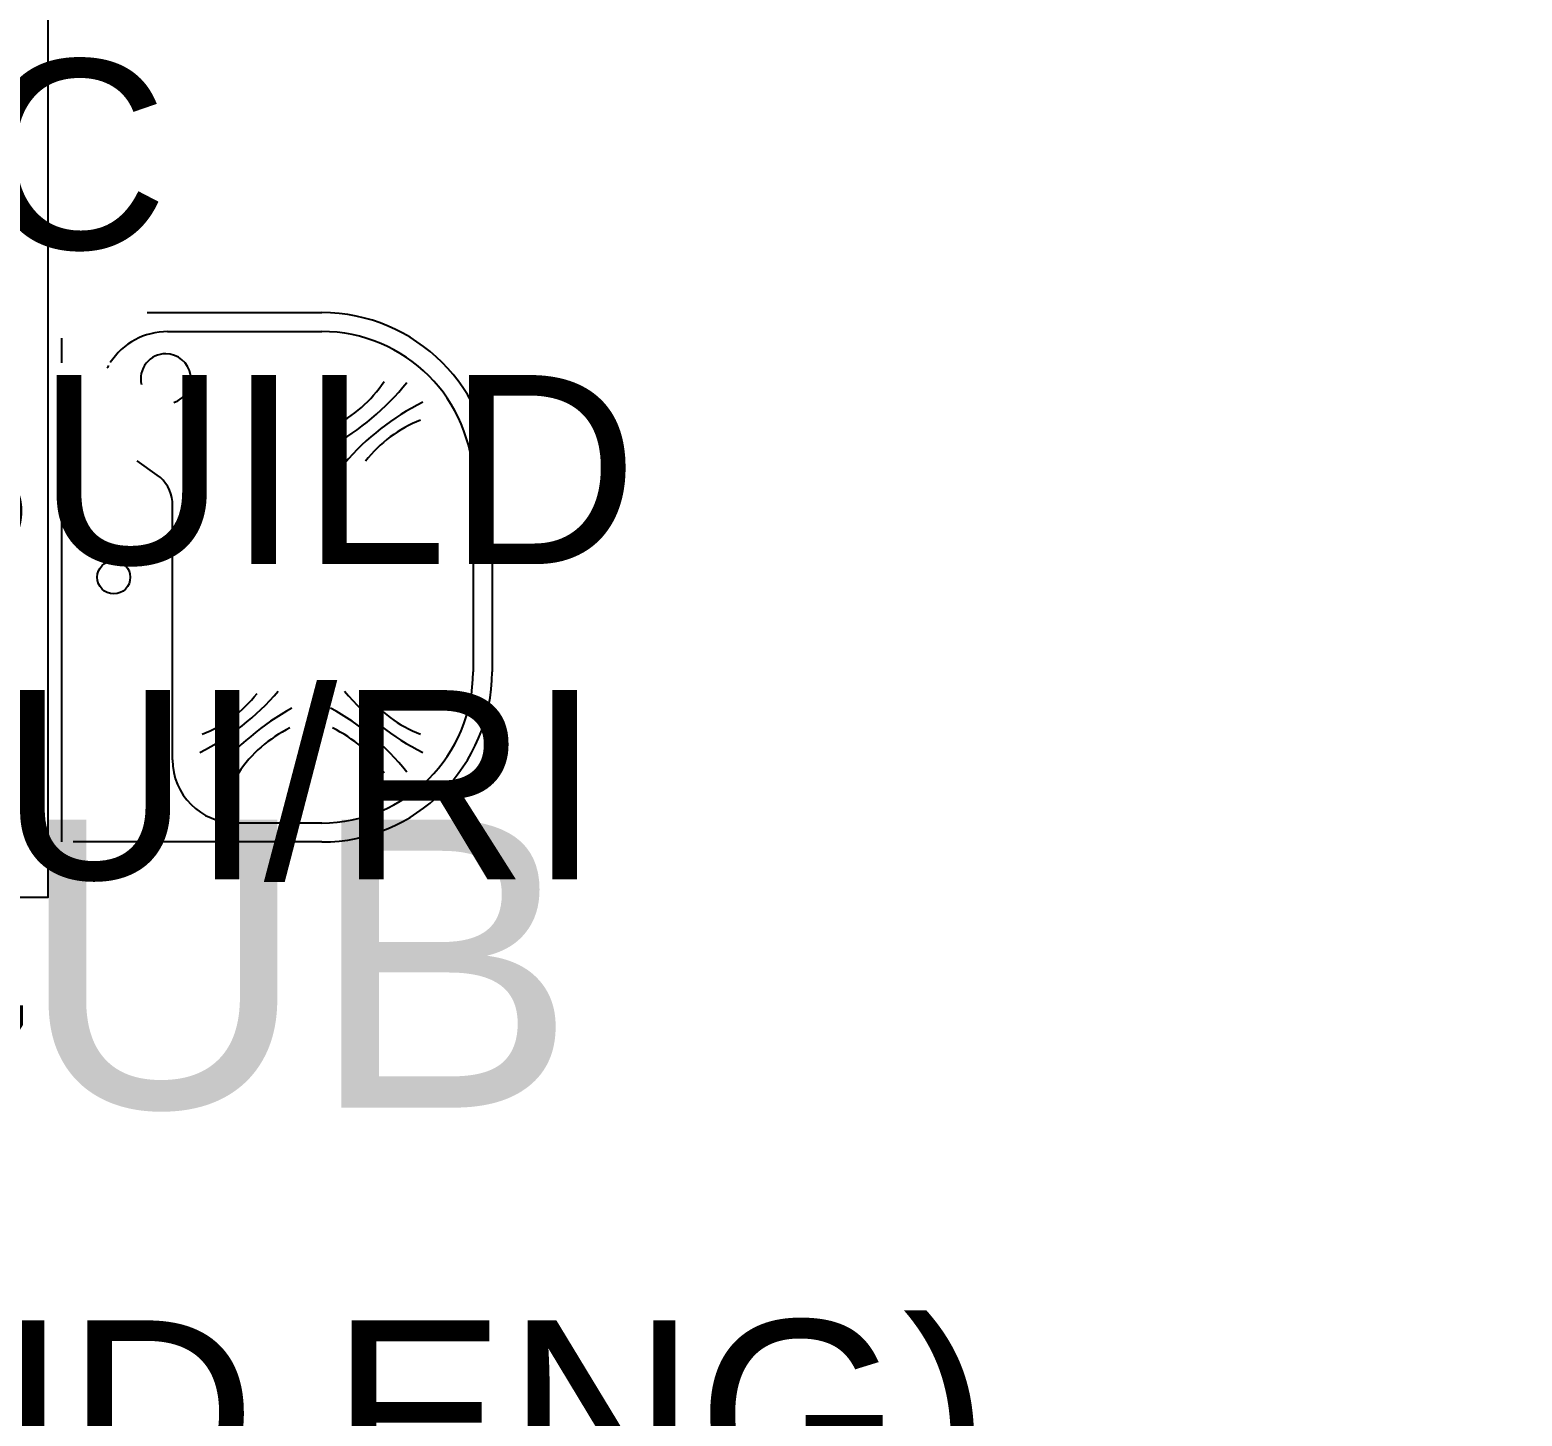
# Model space of a CAD drawing. Extents: x 15525 to 50715, y -3252 to 56414.
# Drawn here: x 39783 to 41361, y 42765 to 44231 of the extents above; entities that cross this region are included whole.
import ezdxf

# ---------------------------------------------------------------- set-up
doc = ezdxf.new("R2010")
doc.units = 0
doc.header["$MEASUREMENT"] = 0
for name, color, linetype in [('A-Wall__Brick', 7, 'CONTINUOUS'), ('H-Fixtures__Sink', 252, 'CONTINUOUS'), ('RM$', 7, 'CONTINUOUS'), ('RM$TXT', 4, 'CONTINUOUS')]:
    doc.layers.add(name, color=color, linetype=linetype)
doc.styles.add('Arial', font='arial.ttf')

msp = doc.modelspace()

# ---------------------------------------------------------------- linework, layer by layer
at = {"layer": 'A-Wall__Brick'}
for p, q in [((39802.1, 43313.6), (39802.1, 44780.5)), ((38282.1, 43313.6), (39802.1, 43313.6))]:
    msp.add_line(p, q, dxfattribs=at)
at = {"layer": 'H-Fixtures__Sink'}
for p, q in [((39907.1, 43932.1), (40091.6, 43932.1)), ((39816.6, 43879.1), (39816.6, 43905.1)), ((39928.6, 43912.1), (40091.6, 43912.1)), ((39816.6, 43372.1), (39816.6, 43760.1)), ((39917.6, 43760.3), (39896.2, 43775.3)), ((40251.6, 43752.1), (40251.6, 43552.1)), ((40271.6, 43752.1), (40271.6, 43552.1)), ((39933.6, 43459.1), (39933.6, 43732.4)), ((40091.6, 43392.1), (40000.6, 43392.1)), ((40091.6, 43372.1), (39828.6, 43372.1))]:
    msp.add_line(p, q, dxfattribs=at)
msp.add_circle((39871.6, 43652.1), 17.5, dxfattribs=at)
for centre, radius, start, end in [((40091.6, 43752.1), 180, 0, 90), ((39928.6, 43839.7), 72.4, 90, 146.9454), ((40091.6, 43752.1), 160, 0, 90), ((39926.6, 43862.1), 26.5, 90, 193.3465), ((39926.6, 43862.1), 26.5, 288.7314, 90), ((39928.6, 43839.7), 72.4, 149.7807, 152.4038), ((39973.3, 44024.6), 266.5, 298.6252, 321.3748), ((40043.7, 43934.3), 136.3, 295.8147, 326.5957), ((40317.8, 43599.1), 266.5, 116.6252, 139.3748), ((40245.6, 43691.4), 136.3, 111.4043, 142.1853), ((39895.1, 43728.8), 38.7, 5.326, 54.3395), ((40091.6, 43552.1), 160, 270, 0), ((40091.6, 43552.1), 180, 270, 0), ((39843.2, 43705.1), 266.5, 296.6252, 319.3748), ((39915.4, 43612.9), 136.3, 291.4043, 322.1853), ((40317.8, 43705.1), 266.5, 220.6252, 243.3748), ((40245.6, 43612.9), 136.3, 217.8147, 248.5957), ((40187.7, 43279.7), 266.5, 118.6252, 141.3748), ((39973.3, 43279.7), 266.5, 38.6252, 61.3748), ((40117.3, 43370), 136.3, 115.8147, 146.5957), ((40043.7, 43370), 136.3, 33.4043, 64.1853), ((40000.6, 43459.1), 66.9, 180, 270)]:
    msp.add_arc(centre, radius, start, end, dxfattribs=at)
at = {"layer": 'RM$', "flags": 128}
msp.add_lwpolyline([(30712.6, 43685.1), (33110.6, 43685.1), (33110.6, 43323.1), (38282.1, 43323.6), (38282.1, 43313.6), (39802.1, 43313.6), (39802.1, 44780.5), (40263, 44780.5), (40263, 44870.5), (40263, 44880.5), (39802.1, 44880.5), (39802.1, 45834.1), (40150, 45834.1), (40150, 47477.1), (41658.6, 47472.1), (41658.6, 36560.8), (39806.6, 36560.8), (39806.6, 41501.1), (30703.6, 41501.1)], close=True, dxfattribs=at)

# ---------------------------------------------------------------- texts
at = {"layer": 'RM$TXT', "attachment_point": 8, "style": 'Arial'}
for s, insert, char_height in [('302A^M^JTEACHING^M^JTEACH/LABS^M^J6.23^M^J55-PVC (IND ENG)^M^J558-BIO INNOVATN HUB^M^J', (37900.9, 43086.7), 304.8), ('352C^M^JSERV/BUILD^M^JSERVBUI/RI^M^J.17^M^J55-PVC (IND ENG)^M^J558-BIO INNOVATN HUB^M^J', (39595.6, 42329.7), 200)]:
    msp.add_mtext(s, dxfattribs=dict(at, insert=insert, char_height=char_height))

doc.saveas('drawing.dxf')
